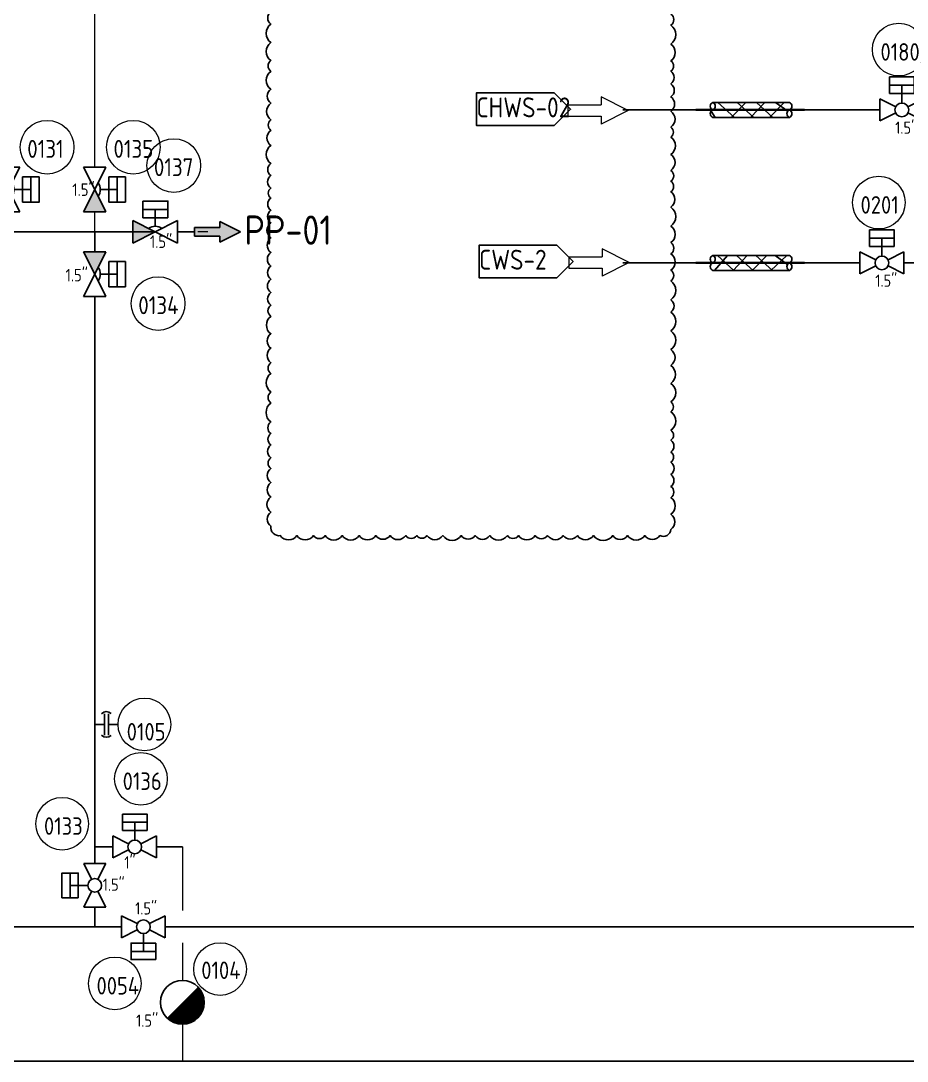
# Model space of a CAD drawing. Header units: millimetres. Extents: x -68339142 to 208, y -167 to 82456658.
# Drawn here: x -68334766 to -68334160, y 82447558 to 82448268 of the extents above; entities that cross this region are included whole.
import ezdxf

# ---------------------------------------------------------------- set-up
doc = ezdxf.new("R2010")
doc.units = ezdxf.units.MM
doc.header["$MEASUREMENT"] = 0
doc.layers.add('AM_8', color=1, linetype='Continuous', lineweight=15)
for name, color, linetype in [('排管', 10, 'Continuous'), ('文字', 1, 'Continuous'), ('機器', 7, 'Continuous'), ('药液', 210, 'Continuous')]:
    doc.layers.add(name, color=color, linetype=linetype)
doc.styles.get("Standard").update_dxf_attribs({"font": 'gbenor.shx', "bigfont": 'gbcbig.shx'})

# ---------------------------------------------------------------- blocks, each defined once
blk = doc.blocks.new('KGJK')
at = {"layer": 'AM_8'}
blk.add_hatch(color=256, dxfattribs=at).paths.add_polyline_path([(5848.813452545352, -1050.605828065278), (5848.813452545354, -1052.349464705978), (5853.939130079631, -1052.349464705978), (5853.939130079631, -1053.560979718961), (5858.105796746298, -1051.477646385627), (5853.939130079631, -1049.394313052294), (5853.939130079629, -1050.605828065278)])
at = {"layer": '文字'}
for p, q in [((5858.105796746298, -1051.477646385627), (5853.939130079631, -1049.394313052295)), ((5853.939130079631, -1049.394313052295), (5853.939130079631, -1050.605828065278)), ((5848.813452545354, -1050.605828065278), (5848.813452545354, -1052.349464705978)), ((5848.813452545354, -1050.605828065278), (5853.939130079631, -1050.605828065278)), ((5858.105796746298, -1051.477646385627), (5853.939130079631, -1053.560979718961)), ((5848.813452545354, -1052.349464705978), (5853.939130079631, -1052.349464705978)), ((5853.939130079631, -1052.349464705978), (5853.939130079631, -1053.560979718961))]:
    blk.add_line(p, q, dxfattribs=at)
blk = doc.blocks.new('*U307')
at = {"color": 0}
for p, q in [((-6.328125, 7.03125), (-6.328125, 15.46875)), ((-6.328125, 15.46875), (6.328125, 15.46875)), ((6.328125, 11.25), (-6.328125, 11.25)), ((-6.328125, 11.25), (6.328125, 11.25)), ((0, 2.8125), (0, 11.25)), ((0, 0), (-11.25, 5.625)), ((-11.25, 5.625), (-11.25, -5.625)), ((6.328125, 7.03125), (-6.328125, 7.03125)), ((0, 0), (11.25, 5.625)), ((11.25, 5.625), (11.25, -5.625)), ((-11.25, -5.625), (0, 0)), ((11.25, -5.625), (0, 0))]:
    blk.add_line(p, q, dxfattribs=at)
blk.add_lwpolyline([(6.328125, 7.03125), (6.328125, 7.03125), (6.328125, 15.46875), (6.328125, 15.46875)], close=True, dxfattribs=at)
at = {"color": 1, "linetype": 'ByBlock', "lineweight": 9}
blk.add_circle((9.297949651799534, 33.33477890843), 13.5, dxfattribs=at)
at = {"color": 0}
blk.add_arc((0, -2.8125), 5.625, 53.13010235422894, 126.8698976457711, dxfattribs=at)
at = {"color": 1, "linetype": 'ByBlock', "lineweight": 9}
for tag, p, height, flags in [('YQJ_CODE', (1.586911664886241, 36.00785128631964), 9, 2), ('YQJ_ITEMID', (12.30389252496513, -9.268028050291264), 5, 1), ('YQJ_CLASS_NAME', (12.34145168959367, -15.0460218663336), 5, 1), ('品牌', (13.51525420045436, -20.57112130539599), 5, 1), ('供电电源', (13.40854493904772, -26.41575940861708), 5, 1), ('控制方式', (13.72867290480644, -33.13547494261206), 5, 1), ('输出信号类型1', (14.1519754470537, -39.40720924178709), 5, 1), ('输出信号类型2', (13.98124049918988, -46.42557879951505), 5, 1)]:
    blk.add_attdef(tag, p, '', height=height, dxfattribs=dict(at, flags=flags))
for tag, p, height in [('YQJ_NO', (-0.6932520272714164, 27.99916152922145), 9), ('尺寸', (-2.711674032477459, -8.099425421580065), 6.3)]:
    blk.add_attdef(tag, p, '', height=height, dxfattribs=at)
blk = doc.blocks.new('*U311')
at = {"color": 0}
for p, q in [((5.625000040387273, 11.24999997980637), (-5.624999959612728, 11.25000002019364)), ((-5.624999959612728, 11.25000002019364), (0, 0)), ((0, 0), (5.625000040387273, 11.24999997980637)), ((7.031249977282162, -6.328125025242048), (7.031250022717843, 6.328124974757957)), ((7.031250022717843, 6.328124974757957), (15.46875002271784, 6.328124944467502)), ((11.24999997728216, -6.328125040387276), (11.25000002271784, 6.328124959612729)), ((11.25000002271784, 6.328124959612729), (11.24999997728216, -6.328125040387276)), ((15.46875002271784, 6.328124944467502), (15.46874997728216, -6.328125055532501)), ((-5.625000040387273, -11.24999997980637), (0, 0)), ((0, 0), (5.624999959612728, -11.25000002019364)), ((2.8125, -1.009681804831075e-08), (11.25, -4.038727219324301e-08)), ((5.624999959612728, -11.25000002019364), (-5.625000040387273, -11.24999997980637))]:
    blk.add_line(p, q, dxfattribs=at)
blk.add_lwpolyline([(7.031249977282162, -6.328125025242048), (7.031249977282162, -6.328125025242048), (15.46874997728216, -6.328125055532501), (15.46874997728216, -6.328125055532501)], close=True, dxfattribs=at)
at = {"color": 1, "linetype": 'ByBlock', "lineweight": 9}
blk.add_circle((31.913012872792, -14.8032503233948), 13.5, dxfattribs=at)
at = {"color": 0}
blk.add_arc((-2.8125, 1.009681804831075e-08), 5.625000000000001, 323.1301021485383, 36.86989744008032, dxfattribs=at)
at = {"color": 1, "linetype": 'ByBlock', "lineweight": 9}
for tag, p, height in [('尺寸', (-14.67752580973931, -3.659895690344232), 6.3), ('YQJ_NO', (21.92181119372106, -20.13886770260334), 9)]:
    blk.add_attdef(tag, p, '', height=height, dxfattribs=at)
for tag, p, height, flags in [('YQJ_ITEMID', (12.30389252496513, -9.268028050291264), 5, 1), ('YQJ_CODE', (24.20197488587871, -12.13017794550516), 9, 2), ('YQJ_CLASS_NAME', (12.34145168959367, -15.0460218663336), 5, 1), ('品牌', (13.51525420045436, -20.57112130539599), 5, 1), ('供电电源', (13.40854493904772, -26.41575940861708), 5, 1), ('控制方式', (13.72867290480644, -33.13547494261206), 5, 1), ('输出信号类型1', (14.1519754470537, -39.40720924178709), 5, 1), ('输出信号类型2', (13.98124049918988, -46.42557879951505), 5, 1)]:
    blk.add_attdef(tag, p, '', height=height, dxfattribs=dict(at, flags=flags))
blk = doc.blocks.new('*U43')
h = blk.add_hatch(color=256)
h.dxf.hatch_style = 1
h.paths.add_polyline_path([(5.624999999999801, 11.2500000000001), (-5.625000000000199, 11.2499999999999), (-1.665334536937499e-16, -1.332267629550191e-15)])
at = {"color": 0}
for p, q in [((5.624999999999801, 11.2500000000001), (-5.625000000000201, 11.2499999999999)), ((-5.625000000000201, 11.2499999999999), (0, 0)), ((0, 0), (5.624999999999801, 11.2500000000001))]:
    blk.add_line(p, q, dxfattribs=at)
blk = doc.blocks.new('*U194')
at = {"color": 0}
for p, q in [((5.625000000000003, 11.25), (-5.624999999999997, 11.25)), ((-5.624999999999997, 11.25), (0, 0)), ((0, 0), (5.625000000000003, 11.25)), ((7.031249999999998, -6.328125000000002), (7.031250000000002, 6.328124999999998)), ((7.031250000000002, 6.328124999999998), (15.46875, 6.328124999999996)), ((11.25, -6.328125000000003), (11.25, 6.328124999999997)), ((11.25, 6.328124999999997), (11.25, -6.328125000000003)), ((15.46875, 6.328124999999996), (15.46875, -6.328125000000004)), ((-5.625000000000003, -11.25), (0, 0)), ((0, 0), (5.624999999999997, -11.25)), ((2.8125, -6.245004513516506e-16), (11.25, -2.498001805406602e-15)), ((5.624999999999997, -11.25), (-5.625000000000003, -11.25))]:
    blk.add_line(p, q, dxfattribs=at)
blk.add_lwpolyline([(7.031249999999998, -6.328125000000002), (7.031249999999998, -6.328125000000002), (15.46875, -6.328125000000004), (15.46875, -6.328125000000004)], close=True, dxfattribs=at)
at = {"color": 1, "linetype": 'ByBlock', "lineweight": 9}
blk.add_circle((19.41256440105831, 21.28581009381903), 13.5, dxfattribs=at)
at = {"color": 0}
blk.add_arc((-2.8125, 6.245004513516506e-16), 5.625, 323.1301023542289, 36.86989764577105, dxfattribs=at)
at = {"color": 1, "linetype": 'ByBlock', "lineweight": 9}
for tag, p, height, flags in [('YQJ_CODE', (11.70152641414502, 23.95888247170867), 9, 2), ('YQJ_ITEMID', (12.30389252496513, -9.268028050291264), 5, 1), ('YQJ_CLASS_NAME', (12.34145168959367, -15.0460218663336), 5, 1), ('品牌', (13.51525420045436, -20.57112130539599), 5, 1), ('供电电源', (13.40854493904772, -26.41575940861708), 5, 1), ('控制方式', (13.72867290480644, -33.13547494261206), 5, 1), ('输出信号类型1', (14.1519754470537, -39.40720924178709), 5, 1), ('输出信号类型2', (13.98124049918988, -46.42557879951505), 5, 1)]:
    blk.add_attdef(tag, p, '', height=height, dxfattribs=dict(at, flags=flags))
for tag, p, height in [('YQJ_NO', (9.421362721987364, 15.95019271461049), 9), ('尺寸', (-11.29351634690848, -3.201591174690577), 6.3)]:
    blk.add_attdef(tag, p, '', height=height, dxfattribs=at)
blk = doc.blocks.new('*U139')
h = blk.add_hatch(color=256)
h.dxf.hatch_style = 1
h.paths.add_polyline_path([(-11.24999999874051, 5.625000002518991), (-11.2500000012595, -5.624999997481009), (1.3322676295129e-15, -1.665334539920819e-16)])
at = {"color": 0}
for p, q in [((0, 0), (-11.24999999874051, 5.625000002518991)), ((-11.24999999874051, 5.625000002518991), (-11.2500000012595, -5.624999997481011)), ((-11.2500000012595, -5.624999997481011), (0, 0))]:
    blk.add_line(p, q, dxfattribs=at)
blk = doc.blocks.new('卫生卡箍')
at = {"color": 0}
for p, q in [((5.008810341451317, -5.493456002679887), (5.008810341451317, 5.493456002674066)), ((6.991189658571966, -5.493456002679887), (6.991189658571966, 5.493456002674066)), ((5.008810341451317, 0), (0, 0)), ((6.991189658571966, 0), (12, 0))]:
    blk.add_line(p, q, dxfattribs=at)
for centre, start, end in [((5.969408355187625, 3.09718116131553), 46.47917323098144, 135.7809304604455), ((5.969408355187625, -3.09718116132135), 224.2190695395544, 313.5208267690186)]:
    blk.add_arc(centre, 3.467212193297144, start, end, dxfattribs=at)
blk = doc.blocks.new('*U69')
at = {"color": 1, "linetype": 'ByBlock', "lineweight": 9}
blk.add_circle((13.5, -1.77635683940025e-15), 13.5, dxfattribs=at)
at = {"color": 1, "linetype": 'ByBlock', "lineweight": 9, "flags": 1}
for tag, p in [('YQJ_ITEMID', (24.38943776185624, 7.984361569487646)), ('YQJ_CLASS_NAME', (24.3999337322457, 3.682376766385232)), ('供电电源', (24.91061420759434, -5.225861052161235)), ('品牌', (24.8201266641081, -0.6865745397071805)), ('控制方式', (25.04552130297452, -9.989354953061365)), ('量程上限', (24.77570711221415, -14.9326032799006)), ('量程下限', (24.64080013634884, -19.96572891749793)), ('输入信号类型1', (24.5918368282837, -25.28992703947256)), ('输入信号类型2', (24.41907406160681, -30.47782268224296))]:
    blk.add_attdef(tag, p, '', height=5, dxfattribs=at)
at = {"color": 1, "linetype": 'ByBlock', "lineweight": 13, "flags": 2}
blk.add_attdef('YQJ_CODE', (7.181431612304732, -0.3770963063832848), '', height=9, dxfattribs=at)
at = {"color": 1, "linetype": 'ByBlock', "lineweight": 13}
blk.add_attdef('YQJ_NO', (4.419494115506676, -8.260460470582805), '', height=9, dxfattribs=at)
at = {"color": 1, "linetype": 'ByBlock', "lineweight": 9}
blk.add_attdef('尺寸', (-11.61090940447393, -20.93206571894052), '', height=6.3, dxfattribs=at)
blk = doc.blocks.new('*U46')
at = {"color": 0}
for p, q in [((-6.32812684635428, 8.437499358731202), (-6.32812684635428, 16.8749993587312)), ((-6.32812684635428, 16.8749993587312), (6.32812315364572, 16.8749993587312)), ((-6.32812684635428, 12.6562493587312), (6.32812315364572, 12.6562493587312)), ((-1.8463542801328e-06, 3.515624358731202), (-1.8463542801328e-06, 12.6562493587312)), ((-3.144472439715173, 1.572234655411648), (-11.25000184635428, 5.624999358731202)), ((-11.25000184635428, 5.624999358731202), (-11.25000184635428, -5.625000641268798)), ((6.32812315364572, 8.437499358731202), (-6.32812684635428, 8.437499358731202)), ((3.144468746984785, 1.572234655411648), (11.24999815364572, 5.624999358731202)), ((11.24999815364572, 5.624999358731202), (11.24999815364572, -5.625000641268798)), ((-11.25000184635428, -5.625000641268798), (-3.144472439715173, -1.572235937949245)), ((11.24999815364572, -5.625000641268798), (3.144468746984785, -1.572235937949245))]:
    blk.add_line(p, q, dxfattribs=at)
blk.add_lwpolyline([(6.32812315364572, 8.437499358731202), (6.32812315364572, 8.437499358731202), (6.32812315364572, 16.8749993587312), (6.32812315364572, 16.8749993587312)], close=True, dxfattribs=at)
at = {"color": 1, "linetype": 'ByBlock', "lineweight": 9}
blk.add_circle((3.188586867150448, 34.91096737272962), 13.5, dxfattribs=at)
at = {"color": 0}
blk.add_circle((-1.8463542801328e-06, -6.412687980628107e-07), 3.515625, dxfattribs=at)
at = {"color": 1, "linetype": 'ByBlock', "lineweight": 9}
for tag, p, height, flags in [('YQJ_CODE', (-3.808470211547263, 37.32001185453949), 9, 2), ('YQJ_ITEMID', (12.30389252496513, -9.268028050291264), 5, 1), ('YQJ_CLASS_NAME', (12.34145168959367, -15.0460218663336), 5, 1), ('品牌', (13.51525420045436, -20.57112130539599), 5, 1), ('供电电源', (13.40854493904772, -26.41575940861708), 5, 1), ('控制方式', (13.72867290480644, -33.13547494261206), 5, 1), ('输出信号类型1', (14.1519754470537, -39.40720924178709), 5, 1), ('输出信号类型2', (13.98124049918988, -46.42557879951505), 5, 1)]:
    blk.add_attdef(tag, p, '', height=height, dxfattribs=dict(at, flags=flags))
for tag, p, height in [('YQJ_NO', (-6.174443849370288, 29.20556358035021), 9), ('尺寸', (-5.317735980704994, -11.1326095202879), 6.3)]:
    blk.add_attdef(tag, p, '', height=height, dxfattribs=at)
blk = doc.blocks.new('*U141')
at = {"color": 0}
for p, q in [((-5.625001230902847, 11.24999885015791), (5.624998769097151, 11.24999906391418)), ((-1.572236373573716, 3.144469520501763), (-5.625001230902847, 11.24999885015791)), ((5.624998769097151, 11.24999906391418), (1.572234219787176, 3.144469580248457)), ((-16.87500089690867, -6.328126363598362), (-16.87500113738448, 6.328123636401634)), ((-12.65625089690867, -6.32812628343976), (-12.65625113738447, 6.328123716560237)), ((-8.437501137384476, 6.328123796718839), (-8.43750089690867, -6.328126203281157)), ((-3.515626017146575, -1.10976278990453e-06), (-12.65625101714657, -1.283439761458878e-06)), ((-1.572236254080327, -3.144471666198194), (-5.625000803390302, -11.25000114984209)), ((5.624999196609696, -11.25000093608582), (1.572234339280565, -3.144471606451499)), ((-8.43750089690867, -6.328126203281157), (-16.87500089690867, -6.328126363598362)), ((-5.625000803390302, -11.25000114984209), (5.624999196609696, -11.25000093608582))]:
    blk.add_line(p, q, dxfattribs=at)
blk.add_lwpolyline([(-8.437501137384476, 6.328123796718839), (-8.437501137384476, 6.328123796718839), (-16.87500113738448, 6.328123636401634), (-16.87500113738448, 6.328123636401634)], close=True, dxfattribs=at)
at = {"color": 1, "linetype": 'ByBlock', "lineweight": 9}
blk.add_circle((-16.68107299242659, 31.61944907832954), 13.5, dxfattribs=at)
at = {"color": 0}
blk.add_circle((-1.01714657570701e-06, -1.042963954691319e-06), 3.515625, dxfattribs=at)
at = {"color": 1, "linetype": 'ByBlock', "lineweight": 9}
for tag, p, height, flags in [('YQJ_CODE', (-23.6781300711243, 34.02849356013941), 9, 2), ('YQJ_ITEMID', (12.30389252496513, -9.268028050291264), 5, 1), ('YQJ_CLASS_NAME', (12.34145168959367, -15.0460218663336), 5, 1), ('品牌', (13.51525420045436, -20.57112130539599), 5, 1), ('供电电源', (13.40854493904772, -26.41575940861708), 5, 1), ('控制方式', (13.72867290480644, -33.13547494261206), 5, 1), ('输出信号类型1', (14.1519754470537, -39.40720924178709), 5, 1), ('输出信号类型2', (13.98124049918988, -46.42557879951505), 5, 1)]:
    blk.add_attdef(tag, p, '', height=height, dxfattribs=dict(at, flags=flags))
for tag, p, height in [('YQJ_NO', (-26.04410370894733, 25.91404528595013), 9), ('尺寸', (4.123130661767208, -2.786114852921941), 6.3)]:
    blk.add_attdef(tag, p, '', height=height, dxfattribs=at)
blk = doc.blocks.new('*U142')
at = {"color": 0, "const_width": 11.24999999999864}
blk.add_lwpolyline([(-3.977475644162042, -15.22747564417159, 1), (3.977475644205696, -7.272524355820227, 1)], format="xyb", dxfattribs=at)
at = {"color": 1, "linetype": 'ByBlock', "lineweight": 9}
blk.add_circle((19.31895592225583, 5.851977880747359), 13.5, dxfattribs=at)
at = {"color": 0}
for start, end in [(0, 180), (180, 0)]:
    blk.add_arc((-6.888638245203029e-16, -11.24999999999864), 11.24999999999864, start, end, dxfattribs=at)
at = {"color": 1, "linetype": 'ByBlock', "lineweight": 9}
for tag, p, height, flags in [('YQJ_CODE', (12.80765125052317, 7.934805935709097), 9, 2), ('YQJ_ITEMID', (12.30389252496513, -9.268028050291264), 5, 1), ('YQJ_CLASS_NAME', (12.34145168959367, -15.0460218663336), 5, 1), ('品牌', (13.51525420045436, -20.57112130539599), 5, 1), ('供电电源', (13.40854493904772, -26.41575940861708), 5, 1), ('控制方式', (13.72867290480644, -33.13547494261206), 5, 1), ('输出信号类型1', (14.1519754470537, -39.40720924178709), 5, 1), ('输出信号类型2', (13.98124049918988, -46.42557879951505), 5, 1)]:
    blk.add_attdef(tag, p, '', height=height, dxfattribs=dict(at, flags=flags))
for tag, p, height in [('YQJ_NO', (9.679506821491692, 0.7206267126211969), 9), ('尺寸', (-23.78371125645471, -23.75726608716458), 6.3)]:
    blk.add_attdef(tag, p, '', height=height, dxfattribs=at)
blk = doc.blocks.new('*U44')
h = blk.add_hatch(color=256)
h.dxf.hatch_style = 1
h.paths.add_polyline_path([(-5.625000000000171, -11.24999999999991), (5.624999999999827, -11.25000000000009), (1.665334536937937e-16, 1.332267629550185e-15)])
at = {"color": 0}
for p, q in [((0, 0), (-5.625000000000171, -11.24999999999991)), ((5.624999999999829, -11.25000000000009), (0, 0)), ((-5.625000000000171, -11.24999999999991), (5.624999999999829, -11.25000000000009))]:
    blk.add_line(p, q, dxfattribs=at)
blk = doc.blocks.new('*U424')
at = {"color": 0}
for p, q in [((-6.3281270066676, 8.437499238496196), (-6.328127166980924, 16.87499923849619)), ((-6.328127166980924, 16.87499923849619), (6.328122833019076, 16.87499947896618)), ((-6.328127086824262, 12.6562492384962), (6.328122913175737, 12.65624947896618)), ((-1.913151494322848e-06, 3.515624358731189), (-2.086824261776588e-06, 12.65624935873119)), ((-3.144472469587793, 1.572234595666388), (-11.25000195322982, 5.624999144980092)), ((-11.25000195322982, 5.624999144980092), (-11.25000173947873, -5.625000855019907)), ((6.328122993332399, 8.437499478966181), (-6.3281270066676, 8.437499238496196)), ((3.144468717112165, 1.572234715156885), (11.24999804677018, 5.624999572482289)), ((11.24999804677018, 5.624999572482289), (11.24999826052127, -5.62500042751771)), ((-11.25000173947873, -5.625000855019907), (-3.144472409842544, -1.572235997694504)), ((11.24999826052127, -5.62500042751771), (3.144468776857413, -1.572235878204008))]:
    blk.add_line(p, q, dxfattribs=at)
blk.add_lwpolyline([(6.328122993332399, 8.437499478966181), (6.328122993332399, 8.437499478966181), (6.328122833019076, 16.87499947896618), (6.328122833019076, 16.87499947896618)], close=True, dxfattribs=at)
at = {"color": 1, "linetype": 'ByBlock', "lineweight": 9}
blk.add_circle((-1.595071053717515, 30.91430145869366), 13.5, dxfattribs=at)
at = {"color": 0}
blk.add_circle((-1.846354276071411e-06, -6.412688097564478e-07), 3.515625, dxfattribs=at)
at = {"color": 1, "linetype": 'ByBlock', "lineweight": 9}
for tag, p, height, flags in [('YQJ_CODE', (-8.592128132415223, 33.32334594050353), 9, 2), ('YQJ_ITEMID', (12.30389252496513, -9.268028050291264), 5, 1), ('YQJ_CLASS_NAME', (12.34145168959367, -15.0460218663336), 5, 1), ('品牌', (13.51525420045436, -20.57112130539599), 5, 1), ('供电电源', (13.40854493904772, -26.41575940861708), 5, 1), ('控制方式', (13.72867290480644, -33.13547494261206), 5, 1), ('输出信号类型1', (14.1519754470537, -39.40720924178709), 5, 1), ('输出信号类型2', (13.98124049918988, -46.42557879951505), 5, 1)]:
    blk.add_attdef(tag, p, '', height=height, dxfattribs=dict(at, flags=flags))
for tag, p, height in [('YQJ_NO', (-10.95810177023825, 25.20889766631425), 9), ('尺寸', (-3.408075264159443, -12.25559142480768), 6.3)]:
    blk.add_attdef(tag, p, '', height=height, dxfattribs=at)
blk = doc.blocks.new('保温')
at = {"ltscale": 0.1}
h = blk.add_hatch(dxfattribs=at)
h.set_pattern_fill('ANSI37', scale=2.234399999999999)
h.set_pattern_definition([(44.99999999999997, (-813.4420348629722, 754.6356316621168), (-5.016371069229228, 5.016371069229224), []), (135, (-813.4420348629722, 754.6356316621168), (-5.016371069229229, -5.016371069229224), [])])
h.paths.add_polyline_path([(40.0281178516377, 3.910200000015001), (-2.934541498689214e-11, 3.910200000015001, -0.6525360622096348), (-2.934541498689214e-11, 1.610711564126176e-11, 0.652536062208393), (-2.934541498689214e-11, -3.910199999979604), (40.0281178516377, -3.910199999979604, -0.652536062207818), (40.0281178516377, 1.610711564126176e-11, 0.6525360622075519)])
at = {"color": 7, "lineweight": 35}
blk.add_line((-8.915646761219492, 1.909583602355269e-13), (47.98137530246434, 1.909583602355269e-13), dxfattribs=at)
at = {"color": 7}
for p, q in [((-2.934541498689214e-11, 3.910200000005452), (40.0281178516377, 3.910200000005452)), ((-2.934541498689214e-11, -3.910199999992337), (40.0281178516377, -3.910199999992337))]:
    blk.add_line(p, q, dxfattribs=at)
for centre, start, end in [((0.8601914965108648, 1.955100000004413), 113.7482053907326, 246.2517946092674), ((0.8601914965108648, -1.955099999991298), 113.7482053907326, 246.2517946092674), ((-0.8601914965695556, 1.955100000004413), 293.7482053907326, 66.25179460926744), ((40.88830934817791, -1.955099999991298), 113.7482053907326, 246.2517946092674), ((39.16792635509749, 1.955100000004413), 293.748205391198, 66.25179460880196), ((39.16792635509749, -1.955099999991298), 293.7482053907326, 66.25179460926744)]:
    blk.add_arc(centre, 2.135964751742607, start, end, dxfattribs=at)
blk = doc.blocks.new('*U569')
at = {"color": 0}
for p, q in [((-11.2500002958595, -5.62500085294006), (-11.25000093504334, 5.62499914705992)), ((-11.25000093504334, 5.62499914705992), (-3.144471298119156, 1.572234904266898)), ((11.24999906495662, 5.625000425427599), (3.144469888580791, 1.572235261581527)), ((11.24999970414046, -5.624999574572381), (11.24999906495662, 5.625000425427599)), ((-3.144471119461841, -1.572235689093989), (-11.2500002958595, -5.62500085294006)), ((-4.157064889147629e-07, -3.515625213756225), (1.036303809318919e-07, -12.65625021375621)), ((3.144470067238105, -1.57223533177936), (11.24999970414046, -5.624999574572381)), ((-6.328125136063548, -8.437500573297125), (6.328124863936429, -8.437499854215305)), ((6.328124863936429, -8.437499854215305), (6.328125343324309, -16.87499985421529)), ((6.328125103630368, -12.6562498542153), (-6.328124896369608, -12.65625057329712)), ((6.328125343324309, -16.87499985421529), (-6.328124656675667, -16.87500057329711))]:
    blk.add_line(p, q, dxfattribs=at)
blk.add_lwpolyline([(-6.328125136063548, -8.437500573297125), (-6.328125136063548, -8.437500573297125), (-6.328124656675667, -16.87500057329711), (-6.328124656675667, -16.87500057329711)], close=True, dxfattribs=at)
blk.add_circle((-6.154514388557835e-07, -2.137562310532388e-07), 3.515624999999999, dxfattribs=at)
at = {"color": 1, "linetype": 'ByBlock', "lineweight": 9}
blk.add_circle((-14.67753703536726, -29.08707584913076), 13.5, dxfattribs=at)
for tag, p, height in [('尺寸', (-4.227300775676849, 6.261874343697826), 6.3), ('YQJ_NO', (-24.040567751888, -34.79247964151017), 9)]:
    blk.add_attdef(tag, p, '', height=height, dxfattribs=at)
for tag, p, height, flags in [('YQJ_ITEMID', (12.30389252496513, -9.268028050291264), 5, 1), ('YQJ_CLASS_NAME', (12.34145168959367, -15.0460218663336), 5, 1), ('品牌', (13.51525420045436, -20.57112130539599), 5, 1), ('YQJ_CODE', (-21.67459411406497, -26.6780313673209), 9, 2), ('供电电源', (13.40854493904772, -26.41575940861708), 5, 1), ('控制方式', (13.72867290480644, -33.13547494261206), 5, 1), ('输出信号类型1', (14.1519754470537, -39.40720924178709), 5, 1), ('输出信号类型2', (13.98124049918988, -46.42557879951505), 5, 1)]:
    blk.add_attdef(tag, p, '', height=height, dxfattribs=dict(at, flags=flags))
blk = doc.blocks.new('LINK_LEFT_0')
at = {"color": 4}
blk.add_lwpolyline([(106.4447999745607, 22.17599999904633), (128.6207999736071, 0), (106.4447999745607, -22.17600002884865), (0, -22.17600002884865), (0, 0), (0, 22.17599999904633), (106.4447999745607, 22.17599999904633)], dxfattribs=at)
blk.add_attdef('ID', (0, -11.08800001442432), '', height=27.2, dxfattribs=at)
blk = doc.blocks.new('Outlet_v1')
at = {"lineweight": 0}
for p, q in [((-82.58236396312714, -0.059980109333992), (-45.56606140732765, 18.48178987205029)), ((-45.55824129283428, 7.714886292815208), (-45.56606140732765, 18.48178987205029)), ((-0.005627408623695374, 7.747971475124359), (-45.55824129283428, 7.714886292815208)), ((0.00562739372253418, -7.747971460223198), (-0.005627408623695374, 7.747971475124359)), ((-82.58236396312714, -0.059980109333992), (-45.53916643559933, -18.54796020686626)), ((0.00562739372253418, -7.747971460223198), (-45.54698649048805, -7.781056627631187)), ((-45.53916643559933, -18.54796020686626), (-45.54698649048805, -7.781056627631187))]:
    blk.add_line(p, q, dxfattribs=at)

msp = doc.modelspace()

# ---------------------------------------------------------------- linework, layer by layer
at = {"color": 5}
for p, q in [((-68334179.13751605, 82448207.28367041), (-68334354.85267112, 82448207.28367044)), ((-68334192.74688868, 82448102.81874461), (-68334354.85267113, 82448102.81874461)), ((-68333738.97728595, 82448102.81874457), (-68334162.76311901, 82448102.8187446))]:
    msp.add_line(p, q, dxfattribs=at)
msp.add_lwpolyline([(-68334595.32882886, 82448274.36783229, 0.52056705), (-68334595.32882886, 82448265.91908813, 0.52056705), (-68334595.32882886, 82448253.21586028, 0.52056705), (-68334595.32882886, 82448240.96898589, 0.52056705), (-68334595.32882886, 82448233.62480831, 0.52056705), (-68334595.32882886, 82448221.36877836, 0.52056705), (-68334595.32882886, 82448211.96338065, 0.52056705), (-68334595.32882886, 82448200.48313121, 0.52056705), (-68334595.32882886, 82448193.32613383, 0.52056705), (-68334595.32882886, 82448182.98198678, 0.52056705), (-68334595.32882886, 82448170.61588673, 0.52056705), (-68334595.32882886, 82448162.44099532, 0.52056705), (-68334595.32882886, 82448153.85654552, 0.52056705), (-68334595.32882886, 82448147.05803889, 0.52056705), (-68334595.32882886, 82448138.75374901, 0.52056705), (-68334595.32882886, 82448130.17133377, 0.52056705), (-68334595.32882886, 82448119.85953633, 0.52056705), (-68334595.32882886, 82448109.94264841, 0.52056705), (-68334595.32882886, 82448100.67193906, 0.52056705), (-68334595.32882886, 82448091.61669038, 0.52056705), (-68334595.32882886, 82448082.51322247, 0.52056705), (-68334595.32882886, 82448073.91269958, 0.52056705), (-68334595.32882886, 82448066.27289937, 0.52056705), (-68334595.32882886, 82448054.37413944, 0.52056705), (-68334595.32882886, 82448044.62062727, 0.52056705), (-68334595.32882886, 82448034.61279419, 0.52056705), (-68334595.32882886, 82448027.2954729, 0.52056705), (-68334595.32882886, 82448014.70780848, 0.52056705), (-68334595.32882886, 82448007.1097169, 0.52056705), (-68334595.32882886, 82447994.26325552, 0.52056705), (-68334595.32882886, 82447986.23342878, 0.52056705), (-68334595.32882886, 82447978.506956, 0.52056705), (-68334595.32882886, 82447969.70297639, 0.52056705), (-68334595.32882886, 82447962.3583919, 0.52056705), (-68334595.32882886, 82447952.78107324, 0.52056705), (-68334595.32882886, 82447942.98809047, 0.52056705), (-68334595.32882886, 82447932.68565205, 0.52056705), (-68334595.32882886, 82447923.07455958, 0.52056705), (-68334588.884464, 82447916.59718408, 0.52056705), (-68334577.5102155, 82447916.59718408, 0.52056705), (-68334566.25946526, 82447916.59718408, 0.52056705), (-68334558.16941531, 82447916.59718408, 0.52056705), (-68334546.51765186, 82447916.59718408, 0.52056705), (-68334534.91532838, 82447916.59718408, 0.52056705), (-68334523.69428281, 82447916.59718408, 0.52056705), (-68334513.87139189, 82447916.59718408, 0.52056705), (-68334503.16956791, 82447916.59718408, 0.52056705), (-68334495.66954248, 82447916.59718408, 0.52056705), (-68334488.67042752, 82447916.59718408, 0.52056705), (-68334477.78284752, 82447916.59718408, 0.52056705), (-68334465.25154063, 82447916.59718408, 0.52056705), (-68334455.64085507, 82447916.59718408, 0.52056705), (-68334445.7768659, 82447916.59718408, 0.52056705), (-68334433.71595095, 82447916.59718408, 0.52056705), (-68334426.0773715, 82447916.59718408, 0.52056705), (-68334414.79305089, 82447916.59718408, 0.52056705), (-68334406.23688157, 82447916.59718408, 0.52056705), (-68334395.49436623, 82447916.59718408, 0.52056705), (-68334385.87228711, 82447916.59718408, 0.52056705), (-68334374.87138173, 82447916.59718408, 0.52056705), (-68334361.72360092, 82447916.59718408, 0.52056705), (-68334351.53855704, 82447916.59718408, 0.52056705), (-68334339.88089333, 82447916.59718408, 0.52056705), (-68334329.4472253, 82447916.59718408, 0.52056705), (-68334321.96285728, 82447920.79448764, 0.52056705), (-68334321.96285728, 82447931.19641642, 0.52056705), (-68334321.96285728, 82447942.46852961, 0.52056705), (-68334321.96285728, 82447950.09876736, 0.52056705), (-68334321.96285728, 82447958.22849137, 0.52056705), (-68334321.96285728, 82447966.6943259, 0.52056705), (-68334321.96285728, 82447973.6462389, 0.52056705), (-68334321.96285728, 82447981.66650319, 0.52056705), (-68334321.96285728, 82447988.53866115, 0.52056705), (-68334321.96285728, 82448001.10638681, 0.52056705), (-68334321.96285728, 82448007.90306233, 0.52056705), (-68334321.96285728, 82448020.5238902, 0.52056705), (-68334321.96285728, 82448032.766492, 0.52056705), (-68334321.96285728, 82448043.64857866, 0.52056705), (-68334321.96285728, 82448056.4063329, 0.52056705), (-68334321.96285728, 82448069.22675182, 0.52056705), (-68334321.96285728, 82448077.57295379, 0.52056705), (-68334321.96285728, 82448090.51727785, 0.52056705), (-68334321.96285728, 82448097.85555518, 0.52056705), (-68334321.96285728, 82448108.9677514, 0.52056705), (-68334321.96285728, 82448116.66228147, 0.52056705), (-68334321.96285728, 82448127.91262479, 0.52056705), (-68334321.96285728, 82448140.8760738, 0.52056705), (-68334321.96285728, 82448151.3620302, 0.52056705), (-68334321.96285728, 82448158.55687054, 0.52056705), (-68334321.96285728, 82448166.0082698, 0.52056705), (-68334321.96285728, 82448176.90073276, 0.52056705), (-68334321.96285728, 82448188.75391838, 0.52056705), (-68334321.96285728, 82448195.45924182, 0.52056705), (-68334321.96285728, 82448206.31467564, 0.52056705), (-68334321.96285728, 82448216.2008416, 0.52056705), (-68334321.96285728, 82448225.08396588, 0.52056705), (-68334321.96285728, 82448233.78296182, 0.52056705), (-68334321.96285728, 82448240.72144668, 0.52056705), (-68334321.96285728, 82448252.22143142, 0.52056705), (-68334321.96285728, 82448265.17592832, 0.52056705), (-68334321.96285728, 82448272.74838436, 0.52056705)], format="xyb")
at = {"layer": '排管'}
for p, q in [((-68334715.73507433, 82448079.8731084), (-68334715.73507857, 82447889.7665222)), ((-68334715.7350778, 82447924.2144714), (-68334715.73508368, 82447692.71537264)), ((-68334715.72643718, 82447704.00293359), (-68334703.37465988, 82447704.00553246)), ((-68334673.42715988, 82447704.00661576), (-68334655.79500265, 82447704.00661576)), ((-68334715.72643718, 82447662.7678772), (-68334715.72643718, 82447649.45790155)), ((-68334916.20583108, 82447649.4605746), (-68334697.46336676, 82447649.4605746)), ((-68334667.51586676, 82447649.46057461), (-68333929.50055021, 82447649.4605746))]:
    msp.add_line(p, q, dxfattribs=at)
at = {"layer": '排管', "lineweight": 9}
for p, q in [((-68334655.79500265, 82447704.00661576), (-68334655.79500265, 82447660.45604949)), ((-68334655.79500265, 82447638.45604949), (-68334655.79500265, 82447636.14790161)), ((-68334655.79500265, 82447636.14790161), (-68334655.79500265, 82447612.79578775)), ((-68334655.79500265, 82447582.84828775), (-68334655.79500265, 82447557.66080801))]:
    msp.add_line(p, q, dxfattribs=at)
at = {"layer": '排管', "color": 1, "linetype": 'ByBlock', "lineweight": -3}
msp.add_line((-68335817.96005411, 82447557.66517682), (-68333929.50055684, 82447557.66519664), dxfattribs=at)
at = {"layer": '药液', "color": 6, "lineweight": 9}
for p, q in [((-68334715.73504989, 82448168.1714184), (-68334715.73504989, 82449202.39254516)), ((-68334715.73504989, 82448152.86127698), (-68334715.73504989, 82448152.91714136)), ((-68334715.73504987, 82448124.02171287), (-68334715.73504989, 82448137.60699992)), ((-68334638.51634338, 82448124.02171285), (-68334645.22323436, 82448124.02200606))]:
    msp.add_line(p, q, dxfattribs=at)
at = {"layer": '药液', "color": 6, "linetype": 'ByBlock', "lineweight": -3}
for p, q in [((-68334803.52901036, 82448124.02748069), (-68334674.33549449, 82448124.02979471)), ((-68334715.73504987, 82448110.43752688), (-68334715.73504987, 82448124.02171287)), ((-68334659.0694489, 82448124.03006813), (-68334647.6466859, 82448124.03027272))]:
    msp.add_line(p, q, dxfattribs=at)

# ---------------------------------------------------------------- block references
at = {"color": 7, "linetype": 'ByBlock'}
ref = msp.add_blockref('*U424', (-68334164.14562875, 82448207.283671), dxfattribs=dict(at, xscale=1.332611986045726, yscale=1.332611986045726, zscale=1.332611986045726))
ref.add_attrib('YQJ_NO', '0180', (-68334178.74852651, 82448240.8773502), dxfattribs={"color": 1, "linetype": 'ByBlock', "lineweight": 9, "height": 11.99350787441153})
ref.add_attrib('尺寸', '1.5"', (-68334168.6872707, 82448190.95172298), dxfattribs={"color": 1, "linetype": 'ByBlock', "lineweight": 9, "height": 8.395455512088068})
at = {"xscale": 0.5, "yscale": 0.5}
for p, values in [((-68334454.87787883, 82448207.75591208), {'ID': 'CHWS-02'}), ((-68334453.08512253, 82448103.74340189), {'ID': 'CWS-2'})]:
    msp.add_blockref('LINK_LEFT_0', p, dxfattribs=at).add_auto_attribs(values)
at = {"xscale": 0.5, "yscale": 0.5, "rotation": 180}
for p in [(-68334392.49464071, 82448206.876185), (-68334391.70245832, 82448103.05775149)]:
    msp.add_blockref('Outlet_v1', p, dxfattribs=at)
for name, p, xscale, yscale, zscale in [('保温', (-68334293.35239142, 82448207.28367043), 1.3086931055, 1.3086931055, 1.3086931055), ('*U44', (-68334715.72108378, 82448152.88920915), 1.3584186, 1.3584186, 1.3584186), ('*U139', (-68334674.35165815, 82448124.02171287), 1.3584186, 1.3584186, 1.3584186), ('*U43', (-68334715.73507433, 82448095.15531765), 1.3584186, 1.3584186, 1.3584186), ('保温', (-68334293.35239142, 82448102.81874461), 1.3086931055, 1.3086931055, 1.3086931055), ('卫生卡箍', (-68334715.72643718, 82447787.63815048), 1.331, 1.331, 1.331)]:
    msp.add_blockref(name, p, dxfattribs=dict(xscale=xscale, yscale=yscale, zscale=zscale))
ref = msp.add_blockref('*U194', (-68334774.63711043, 82448152.8881539), dxfattribs=dict(xscale=1.3584186, yscale=1.3584186, zscale=1.3584186))
ref.add_attrib('YQJ_NO', '0131', (-68334761.83895607, 82448174.55519235), dxfattribs={"color": 1, "linetype": 'ByBlock', "lineweight": 9, "height": 12.22576740000001})
ref.add_attrib('尺寸', '1.5"', (-68334789.97843309, 82448148.53905289), dxfattribs={"color": 1, "linetype": 'ByBlock', "lineweight": 9, "height": 8.558037180000007})
ref = msp.add_blockref('*U194', (-68334715.72108378, 82448152.88920915), dxfattribs=dict(xscale=1.3584186, yscale=1.3584186, zscale=1.3584186))
ref.add_attrib('YQJ_NO', '0135', (-68334702.92292942, 82448174.5562476), dxfattribs={"color": 1, "linetype": 'ByBlock', "lineweight": 9, "height": 12.22576740000001})
ref.add_attrib('尺寸', '1.5"', (-68334731.06240644, 82448148.54010814), dxfattribs={"color": 1, "linetype": 'ByBlock', "lineweight": 9, "height": 8.558037180000007})
ref = msp.add_blockref('*U307', (-68334674.35165815, 82448124.02171287), dxfattribs=dict(xscale=1.3584186, yscale=1.3584186, zscale=1.3584186))
ref.add_attrib('YQJ_NO', '0137', (-68334675.2933846, 82448162.05629468), dxfattribs={"color": 1, "linetype": 'ByBlock', "lineweight": 9, "height": 12.22576740000001})
ref.add_attrib('尺寸', '1.5"', (-68334678.0352466, 82448113.01930273), dxfattribs={"color": 1, "linetype": 'ByBlock', "lineweight": 9, "height": 8.558037180000007})
at = {"color": 7, "linetype": 'ByBlock'}
ref = msp.add_blockref('*U424', (-68334177.75500138, 82448102.81874527), dxfattribs=dict(at, xscale=1.332611986045726, yscale=1.332611986045726, zscale=1.332611986045726))
ref.add_attrib('YQJ_NO', '0201', (-68334192.35789914, 82448136.41242446), dxfattribs={"color": 1, "linetype": 'ByBlock', "lineweight": 9, "height": 11.99350787441153})
ref.add_attrib('尺寸', '1.5"', (-68334182.29664333, 82448086.48679724), dxfattribs={"color": 1, "linetype": 'ByBlock', "lineweight": 9, "height": 8.395455512088068})
ref = msp.add_blockref('*U311', (-68334715.73507433, 82448095.15531765), dxfattribs=dict(xscale=1.3584186, yscale=1.3584186, zscale=1.3584186))
ref.add_attrib('YQJ_NO', '0134', (-68334685.95607826, 82448067.79830518), dxfattribs={"color": 1, "linetype": 'ByBlock', "lineweight": 9, "height": 12.22576740000001})
ref.add_attrib('尺寸', '1.5"', (-68334735.67329839, 82448090.18364727), dxfattribs={"color": 1, "linetype": 'ByBlock', "lineweight": 9, "height": 8.558037180000007})
ref = msp.add_blockref('*U69', (-68334699.75443716, 82447787.63815048), dxfattribs=dict(xscale=1.331, yscale=1.331, zscale=1.331))
ref.add_attrib('YQJ_NO', '0105', (-68334693.87209049, 82447776.6434776), dxfattribs={"color": 1, "linetype": 'ByBlock', "lineweight": 13, "height": 11.979})
ref = msp.add_blockref('*U46', (-68334688.40090743, 82447704.00553331), dxfattribs=dict(xscale=1.331, yscale=1.331, zscale=1.331))
ref.add_attrib('YQJ_NO', '0136', (-68334696.6190922, 82447742.87813844), dxfattribs={"color": 1, "linetype": 'ByBlock', "lineweight": 9, "height": 11.979})
ref.add_attrib('尺寸', '1"', (-68334695.47881402, 82447689.18803003), dxfattribs={"color": 1, "linetype": 'ByBlock', "lineweight": 9, "height": 8.385300000000003})
ref = msp.add_blockref('*U141', (-68334715.73508196, 82447677.7416286), dxfattribs=dict(xscale=1.331, yscale=1.331, zscale=1.331))
ref.add_attrib('YQJ_NO', '0133', (-68334750.399784, 82447712.23322287), dxfattribs={"color": 1, "linetype": 'ByBlock', "lineweight": 9, "height": 11.979})
ref.add_attrib('尺寸', '1.5"', (-68334710.24719505, 82447674.03330973), dxfattribs={"color": 1, "linetype": 'ByBlock', "lineweight": 9, "height": 8.385300000000003})
ref = msp.add_blockref('*U569', (-68334682.48961593, 82447649.49130884), dxfattribs=dict(xscale=1.331, yscale=1.331, zscale=1.331))
ref.add_attrib('YQJ_NO', '0054', (-68334714.4876116, 82447603.18251844), dxfattribs={"color": 1, "linetype": 'ByBlock', "lineweight": 9, "height": 11.979})
ref.add_attrib('尺寸', '1.5"', (-68334688.11615327, 82447657.82586358), dxfattribs={"color": 1, "linetype": 'ByBlock', "lineweight": 9, "height": 8.385300000000003})
ref = msp.add_blockref('*U142', (-68334655.79500265, 82447612.79578775), dxfattribs=dict(xscale=1.331, yscale=1.331, zscale=1.331))
ref.add_attrib('YQJ_NO', '0104', (-68334642.91157907, 82447613.75494191), dxfattribs={"color": 1, "linetype": 'ByBlock', "lineweight": 9, "height": 11.979})
ref.add_attrib('尺寸', "1.5''", (-68334687.45112234, 82447581.17486659), dxfattribs={"color": 1, "linetype": 'ByBlock', "lineweight": 9, "height": 8.385300000000003})
at = {"layer": '機器', "lineweight": 9, "xscale": -3.384651308526882, "yscale": 3.384651308526882, "zscale": 3.384651308526882, "rotation": 180}
msp.add_blockref('KGJK', (-68354443.84079139, 82444565.145081), dxfattribs=at)

# ---------------------------------------------------------------- texts
at = {"layer": '药液', "color": 6, "linetype": 'ByBlock', "lineweight": -3, "insert": (-68334613.40824112, 82448135.18556179), "char_height": 19.965, "width": 402.0078752077954, "attachment_point": 1}
msp.add_mtext('PP-01', dxfattribs=at)

doc.saveas('drawing.dxf')
